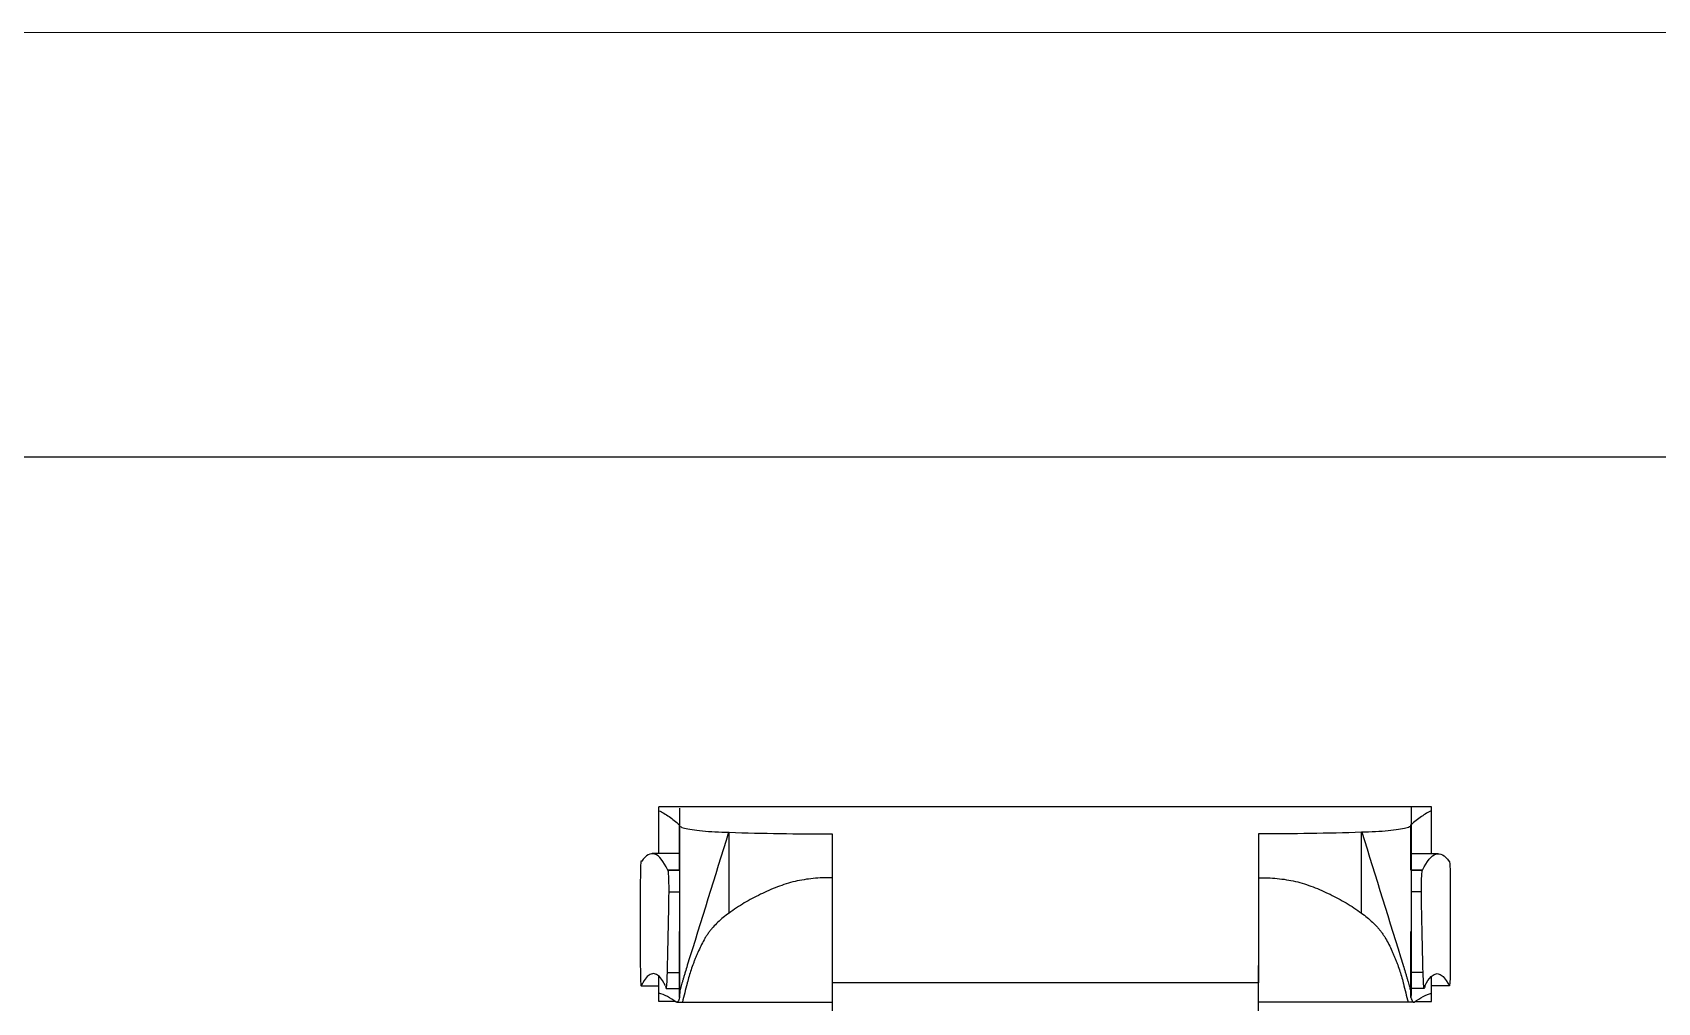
# Model space of a CAD drawing. Header units: metres. Extents: x -22 to 564, y 0 to 143.
# Drawn here: x 328.274 to 328.6572, y 47.8464 to 48.0751 of the extents above; entities that cross this region are included whole.
import ezdxf

# ---------------------------------------------------------------- set-up
doc = ezdxf.new("R2010")
doc.units = ezdxf.units.M
doc.layers.add('XREF 3N NEURO-ONCOLOGIA$0$MOBILIARIO', color=161, linetype='Continuous')
doc.layers.add('XREF 3N NEURO-ONCOLOGIA$0$MOBILIARIO GUIAS MECANICAS', color=161, linetype='Continuous')
doc.layers.add('XREF 3N NEURO-ONCOLOGIA$0$MUROS DE TABLAROCA', color=150, linetype='Continuous', lineweight=13)

# ---------------------------------------------------------------- blocks, each defined once
blk = doc.blocks.new('XREF 3N NEURO-ONCOLOGIA$0$XR-00$0$modulo escritorio oficina')
at = {"layer": 'XREF 3N NEURO-ONCOLOGIA$0$MOBILIARIO'}
blk.add_line((124.8812968112108, 260.985179251007), (124.8812968112254, 262.635179251007), dxfattribs=at)
blk = doc.blocks.new('XREF 3N NEURO-ONCOLOGIA$0$A$C3b31f8ca')
for p, q in [((0.3454082648486292, 0.09268332689134695), (0.3454082648486292, 0.08851151653334455)), ((0.3417601651763107, 0.08468647225822679), (0.3417601651763107, 0.08851151653334455)), ((0.3417601651763107, 0.08851151653334455), (0.3438719476316692, 0.08851151653334455)), ((0.3437179885177102, 0.08851151653334455), (0.3477181129842393, 0.08851151653334455)), ((0.3765754168948661, 0.08361560339153584), (0.3765754168944113, 0.09007239684046908)), ((0.3765754168944113, 0.08851151653357192), (0.3867000261898283, 0.08851151653334455)), ((0.3867000261898283, 0.08851151653334455), (0.3876026013285809, 0.08851151653334455)), ((0.3876375032350552, -0.09374110027806637), (0.3876375032350552, 0.08851151653334455)), ((0.3448132770026859, 0.08679024431194193), (0.3448132770031407, 0.08361560339153584)), ((0.3485260303964424, 0.08650054379904759), (0.3485260303964424, 0.08365348923575766)), ((0.36755331526183, 0.08609216836271116), (0.36755331526183, 0.08365348923598503)), ((0.372662324490193, 0.08365348923598503), (0.372662324490193, 0.08635955324598399)), ((0.372662324490193, 0.08635955324621136), (0.372662324490193, 0.08361165994438124)), ((0.3415434171793095, 0.0842721379710838), (0.3415434171793095, 0.04765773406893459)), ((0.3426533796164222, 0.08361560339153584), (0.3582035065946911, 0.08361560339153584)), ((0.387296249236897, 0.08365348923598503), (0.3431262024359967, 0.08365348923598503)), ((0.3726653597386758, 0.08361560339153584), (0.3833381713338895, 0.08361560339153584)), ((0.3625649795030768, 0.07195479780784808), (0.3816070224902433, 0.07195479780784808)), ((0.3501807816987821, 0.04765773406893459), (0.2707959484073399, 0.04765773406893459)), ((0.3812395892018685, 0.04765773406893459), (0.3461109765676156, 0.04765773406893459)), ((0.3461109765676156, -0.05288731781320166), (0.3461109765676156, 0.04765773406893459)), ((0.2707959484073399, -0.05288731781320166), (0.3501807816987821, -0.05288731781320166)), ((0.3415434171793095, -0.08950172171557824), (0.3415434171793095, -0.05288731781342904)), ((0.3812395892018685, -0.05288731781342904), (0.3461109765676156, -0.05288731781342904)), ((0.3625649795030768, -0.07718438155234253), (0.3816070224902433, -0.07718438155234253)), ((0.3417601651763107, -0.08991605600272123), (0.3417601651763107, -0.093741100277839)), ((0.3426533796164222, -0.08884518713603029), (0.3582035065946911, -0.08884518713603029)), ((0.3876375032346004, -0.08888307298047948), (0.3431262024359967, -0.08888307298047948)), ((0.3448132770026859, -0.09201982805643638), (0.3448132770031407, -0.08884518713603029)), ((0.3485260303964424, -0.09173012754354204), (0.3485260303964424, -0.08888307298025211)), ((0.36755331526183, -0.09132175210720561), (0.36755331526183, -0.08888307298047948)), ((0.372662324490193, -0.09158913699070581), (0.372662324490193, -0.08884124368887569)), ((0.372662324490193, -0.08888307298047948), (0.372662324490193, -0.09158913699047844)), ((0.3726653597386758, -0.08884518713603029), (0.3833381713338895, -0.08884518713603029)), ((0.3765754168948661, -0.08884518713603029), (0.3765754168944113, -0.09530198058496353)), ((0.3417601651763107, -0.093741100277839), (0.3438719476316692, -0.093741100277839)), ((0.3437179885177102, -0.093741100277839), (0.3477181129842393, -0.093741100277839)), ((0.3454082648486292, -0.0979129106358414), (0.3454082648486292, -0.093741100277839)), ((0.3765754168944113, -0.09374110027806637), (0.3876375032350552, -0.093741100277839)), ((0.3867000261898283, -0.093741100277839), (0.3876026013285809, -0.093741100277839))]:
    blk.add_line(p, q)
for centre, major_axis, ratio, start_param, end_param in [((0.3489437987545898, 0.09268332689134695), (0.003535533905932697, -1.962615573354698e-17), 0.05233595624294724, 1.570796326794939, 3.141592653590464), ((-0.1760492661824173, 0.0898048492979342), (0.5243500325822602, -2.910727395678881e-15), 0.05233595624294635, 6.178100242896983, 6.388270371462189), ((0.3601305873462479, 0.08735244242302542), (0.1059864949858246, -5.883432351629058e-16), 0.0523359562429464, 1.465050167944765, 1.676542485645034), ((0.370898806243531, 0.0926619764024963), (0.003965636298756656, -2.201370363084463e-17), 0.05233595624294485, 0.2447859825930843, 1.465050167944928), ((-0.2684579897609183, 0.09007239684046908), (0.6450334066555186, -3.580654698606792e-15), 0.05233595624294637, 6.172979686664704, 6.35848434265458), ((0.370898806243531, 0.0926619764024963), (0.003965636298756687, -2.20137036308448e-17), 0.05233595624294717, 6.039865615632004, 6.283185307179588), ((0.3507960610832015, 0.08679024431194193), (0.005982784080877933, -3.321112318975767e-17), 0.05233595624294699, 3.141592653589789, 4.32321191626683), ((0.3507960610832015, 0.08679024431194193), (0.005982784080877929, -3.321112318975766e-17), 0.05233595624294823, 2.691829288252392, 2.924883949397305), ((0.3955867872937233, 0.09108810554425872), (0.09949016573438567, -5.522813636104388e-16), 0.05233595624294637, 4.219674549645804, 4.426749282888097), ((0.36755331526183, 0.08635955324621136), (0.005109009227783845, -4.00178143338371e-17), 0.05233595624294948, 4.712388980384624, 6.283185307180097)]:
    blk.add_ellipse(centre, major_axis=major_axis, ratio=ratio, start_param=start_param, end_param=end_param)
at = {"extrusion": (0, 0, -1)}
for centre, major_axis, ratio, start_param, end_param in [((0.3507960610832015, -0.09201982805643638), (0.005982784080877933, 3.321112318975767e-17), 0.05233595624294699, 3.141592653589789, 4.32321191626683), ((0.3955867872937233, -0.09631768928875317), (0.09949016573438567, 5.522813636104388e-16), 0.05233595624294637, 4.219674549645804, 4.426749282888097), ((0.36755331526183, -0.09158913699070581), (0.005109009227783845, 4.00178143338371e-17), 0.05233595624294948, 4.712388980384624, 6.283185307180097), ((-0.2684579897609183, -0.09530198058496353), (0.6450334066555186, 3.580654698606792e-15), 0.05233595624294637, 6.172979686664704, 6.35848434265458), ((0.3507960610832015, -0.09201982805643638), (0.005982784080877929, 3.321112318975766e-17), 0.05233595624294823, 2.691829288252392, 2.924883949397305), ((-0.1760492661824173, -0.09503443304242865), (0.5243500325822602, 2.910727395678881e-15), 0.05233595624294635, 6.178100242896983, 6.388270371462189), ((0.3489437987545898, -0.0979129106358414), (0.003535533905932697, 1.962615573354698e-17), 0.05233595624294724, 1.570796326794939, 3.141592653590464), ((0.3601305873462479, -0.09258202616751987), (0.1059864949858246, 5.883432351629058e-16), 0.0523359562429464, 1.465050167944765, 1.676542485645034), ((0.370898806243531, -0.09789156014699074), (0.003965636298756656, 2.201370363084463e-17), 0.05233595624294485, 0.2447859825930843, 1.465050167944928), ((0.370898806243531, -0.09789156014699074), (0.003965636298756687, 2.20137036308448e-17), 0.05233595624294717, 6.039865615632004, 6.283185307179588)]:
    blk.add_ellipse(centre, major_axis=major_axis, ratio=ratio, start_param=start_param, end_param=end_param, dxfattribs=at)
for points in [[(0.341593516030116, 0.08441526407978017), (0.3420862340090025, 0.08511081389178798), (0.3429332389491719, 0.0864890724462839), (0.343502739061023, 0.08784164886105827), (0.3437179885177102, 0.08851151653334455)], [(0.3867000261898283, 0.08851151653334455), (0.3863430430064909, 0.08771325060502022), (0.3854253817962672, 0.0860989991531369), (0.384101397374252, 0.08444930851055688), (0.3833381713338895, 0.08361560339153584)], [(0.3426533796164222, 0.08361560339153584), (0.3422110740939388, 0.08374452688894962), (0.3415816980586897, 0.08400672716766167), (0.3414977394422749, 0.08427763401437005), (0.341593516030116, 0.08441526407978017)], [(0.3833381713338895, 0.08361560339153584), (0.3832138846350972, 0.08369744666902079), (0.3829661548184049, 0.08358691552894015), (0.3825883652998527, 0.0825765048998619), (0.3822381799764116, 0.08078736285415289), (0.3819396409026012, 0.07832620167732784), (0.3817163561579946, 0.07531649356792514), (0.3816328759776297, 0.07311711380225461), (0.3816070224902433, 0.07195479780784808)], [(0.3816070224902433, 0.07195479780784808), (0.3814783495154188, 0.0679764963517755), (0.3812855270334694, 0.05994868427251276), (0.3812313512225955, 0.05177845385924229), (0.3812395892018685, 0.04765773406893459)], [(0.3816070224902433, -0.07718438155234253), (0.3814783495154188, -0.07320608009626994), (0.3812855270334694, -0.06517826801700721), (0.3812313512225955, -0.05700803760373674), (0.3812395892018685, -0.05288731781342904)], [(0.3833381713338895, -0.08884518713603029), (0.3832138846350972, -0.08892703041351524), (0.3829661548184049, -0.0888164992734346), (0.3825883652998527, -0.08780608864435635), (0.3822381799764116, -0.08601694659864734), (0.3819396409026012, -0.08355578542182229), (0.3817163561579946, -0.08054607731241958), (0.3816328759776297, -0.07834669754674906), (0.3816070224902433, -0.07718438155234253)], [(0.3426533796164222, -0.08884518713603029), (0.3422110740939388, -0.08897411063344407), (0.3415816980586897, -0.08923631091215611), (0.3414977394422749, -0.0895072177588645), (0.341593516030116, -0.08964484782427462)], [(0.341593516030116, -0.08964484782427462), (0.3420862340090025, -0.09034039763628243), (0.3429332389491719, -0.09171865619077835), (0.343502739061023, -0.09307123260555272), (0.3437179885177102, -0.093741100277839)], [(0.3867000261898283, -0.093741100277839), (0.3863430430064909, -0.09294283434951467), (0.3854253817962672, -0.09132858289763135), (0.384101397374252, -0.08967889225505132), (0.3833381713338895, -0.08884518713603029)]]:
    blk.add_open_spline(points, degree=3)
for points, knots in [([(0.3625649795030768, 0.07195479780784808), (0.3618971935020454, 0.07290280560050633), (0.3608201906845352, 0.07421322987011081), (0.359434379756749, 0.07554740235582358), (0.3586050990743388, 0.07625345964834196), (0.3579665909210235, 0.07675679446811046), (0.3573031661535424, 0.07722592200912004), (0.3563809911902354, 0.07780150060762026), (0.3551757013883616, 0.0784440713875938), (0.3539333214512226, 0.07901487996832657), (0.3529367213486694, 0.07944693416857262), (0.3521949139303615, 0.07976536109185872), (0.3514553616173544, 0.08007493797390453), (0.3504612200431438, 0.08046524159067303), (0.3487075735820326, 0.08109614452541791), (0.3471789039813302, 0.08154542240640694), (0.3461491653251869, 0.08180451308794545), (0.3460933802425643, 0.08181854907184061), (0.3460375639756421, 0.08183246640692232), (0.3459817477087199, 0.08184638374200404), (0.344502304199068, 0.08221527102523396), (0.3430228606894161, 0.08258415830846388), (0.3415434171797642, 0.08295304559169381)], [0, 0, 0, 0, 0.1666666666666667, 0.25, 0.2916666666666666, 0.3333333333333333, 0.375, 0.4166666666666666, 0.5, 0.5833333333333333, 0.625, 0.6666666666666666, 0.7083333333333333, 0.75, 0.8333333333333333, 1, 1, 1, 1.00902900335845, 1.00902900335845, 1.00902900335845, 1.24834813298197, 1.24834813298197, 1.24834813298197, 1.24834813298197]), ([(0.3816094008680011, 0.07205961172121533), (0.3711579049909233, 0.07530419344948314), (0.3607064091138454, 0.07854877517775094), (0.3502549132367676, 0.08179335690601874), (0.3502429300988297, 0.08179707697354388), (0.3502309469608917, 0.08180079704106902), (0.3502189704568082, 0.08180451308794545), (0.349664061823205, 0.08197668908951528), (0.3488530620725214, 0.08222200623913523), (0.3478275320940156, 0.08252507618612981), (0.3470892920586266, 0.08273662061355935), (0.346385691769683, 0.08294739996836142), (0.3457195270866578, 0.08315440227192994), (0.3450928969841698, 0.08333694527095759), (0.3445080148321722, 0.08347434671213705), (0.343967759719817, 0.08356359461708962), (0.3433112484308367, 0.08363837772185434), (0.3428944531933666, 0.0836391018260656), (0.3426533796164222, 0.08361560339153584)], [-3.140963399385152, -3.140963399385152, -3.140963399385152, -3.140963399385152, -0.003597139882279957, -0.003597139882279957, -0.003597139882279957, 0, 0, 0, 0.1666666666666667, 0.25, 0.3333333333333333, 0.4166666666666666, 0.5, 0.5833333333333333, 0.6666666666666666, 0.75, 0.8333333333333333, 1, 1, 1, 1]), ([(0.3708706287661698, 0.04765773406893459), (0.3709129013732309, 0.04915964879069179), (0.3708392852004181, 0.05137726025964184), (0.3704634387149781, 0.05426460030707858), (0.3700506637251237, 0.05639327575522657), (0.3694763143421369, 0.05849348947685939), (0.3687470967734043, 0.06056356042836342), (0.3679061956354417, 0.06259194544463753), (0.3669966249563004, 0.06456710136035326), (0.3660248932228569, 0.06648734713257909), (0.3646059253760541, 0.06898561845127915), (0.3634153208859061, 0.07078637056793013), (0.3625649795030768, 0.07195479780784808)], [0, 0, 0, 0, 0.1666666666666667, 0.25, 0.3333333333333333, 0.4166666666666666, 0.5, 0.5833333333333333, 0.6666666666666666, 0.75, 0.8333333333333333, 1, 1, 1, 1]), ([(0.3708706287661698, -0.05288731781342904), (0.3709129013732309, -0.05438923253518624), (0.3708392852004181, -0.05660684400413629), (0.3704634387149781, -0.05949418405157303), (0.3700506637251237, -0.06162285949972102), (0.3694763143421369, -0.06372307322135384), (0.3687470967734043, -0.06579314417285786), (0.3679061956354417, -0.06782152918913198), (0.3669966249563004, -0.06979668510484771), (0.3660248932228569, -0.07171693087707354), (0.3646059253760541, -0.0742152021957736), (0.3634153208859061, -0.07601595431242458), (0.3625649795030768, -0.07718438155234253)], [0, 0, 0, 0, 0.1666666666666667, 0.25, 0.3333333333333333, 0.4166666666666666, 0.5, 0.5833333333333333, 0.6666666666666666, 0.75, 0.8333333333333333, 1, 1, 1, 1]), ([(0.3625649795030768, -0.07718438155234253), (0.3618971935020454, -0.07813238934500077), (0.3608201906845352, -0.07944281361460526), (0.359434379756749, -0.08077698610031803), (0.3586050990743388, -0.08148304339283641), (0.3579665909210235, -0.0819863782126049), (0.3573031661535424, -0.08245550575361449), (0.3563809911902354, -0.0830310843521147), (0.3551757013883616, -0.08367365513208824), (0.3539333214512226, -0.08424446371282102), (0.3529367213486694, -0.08467651791306707), (0.3521949139303615, -0.08499494483635317), (0.3514553616173544, -0.08530452171839897), (0.3504612200431438, -0.08569482533516748), (0.3487075735820326, -0.08632572826991236), (0.3471789039813302, -0.08677500615090139), (0.3461491653251869, -0.0870340968324399), (0.3460933802425643, -0.08704813281633506), (0.3460375639756421, -0.08706205015141677), (0.3459817477087199, -0.08707596748649848), (0.344502304199068, -0.08744485476972841), (0.3430228606894161, -0.08781374205295833), (0.3415434171797642, -0.08818262933618826)], [0, 0, 0, 0, 0.1666666666666667, 0.25, 0.2916666666666666, 0.3333333333333333, 0.375, 0.4166666666666666, 0.5, 0.5833333333333333, 0.625, 0.6666666666666666, 0.7083333333333333, 0.75, 0.8333333333333333, 1, 1, 1, 1.00902900335845, 1.00902900335845, 1.00902900335845, 1.24834813298197, 1.24834813298197, 1.24834813298197, 1.24834813298197]), ([(0.3816094008680011, -0.07728919546570978), (0.3711579049909233, -0.08053377719397758), (0.3607064091138454, -0.08377835892224539), (0.3502549132367676, -0.08702294065051319), (0.3502429300988297, -0.08702666071803833), (0.3502309469608917, -0.08703038078556347), (0.3502189704568082, -0.0870340968324399), (0.349664061823205, -0.08720627283400972), (0.3488530620725214, -0.08745158998362967), (0.3478275320940156, -0.08775465993062426), (0.3470892920586266, -0.0879662043580538), (0.346385691769683, -0.08817698371285587), (0.3457195270866578, -0.08838398601642439), (0.3450928969841698, -0.08856652901545203), (0.3445080148321722, -0.0887039304566315), (0.343967759719817, -0.08879317836158407), (0.3433112484308367, -0.08886796146634879), (0.3428944531933666, -0.08886868557056005), (0.3426533796164222, -0.08884518713603029)], [-3.140963399385152, -3.140963399385152, -3.140963399385152, -3.140963399385152, -0.003597139882279957, -0.003597139882279957, -0.003597139882279957, 0, 0, 0, 0.1666666666666667, 0.25, 0.3333333333333333, 0.4166666666666666, 0.5, 0.5833333333333333, 0.6666666666666666, 0.75, 0.8333333333333333, 1, 1, 1, 1])]:
    blk.add_open_spline(points, degree=3, knots=knots)
blk = doc.blocks.new('XREF 3N NEURO-ONCOLOGIA')
at = {"layer": 'XREF 3N NEURO-ONCOLOGIA$0$MUROS DE TABLAROCA'}
for p, q in [((15.80796161765524, 11.12006883282089), (15.80796161765524, 6.968960625782651)), ((15.70796161765524, 10.07006919354065), (15.70796161765524, 6.968960625782652))]:
    blk.add_line(p, q, dxfattribs=at)
at = {"layer": 'XREF 3N NEURO-ONCOLOGIA$0$MOBILIARIO', "extrusion": (0, 0, -1), "xscale": 1.000021560058902, "yscale": 1.000021560058902, "zscale": -1.000021560058902, "rotation": 180}
blk.add_blockref('XREF 3N NEURO-ONCOLOGIA$0$XR-00$0$modulo escritorio oficina', (109.1760276416704, 270.5608645203554), dxfattribs=at)
at = {"layer": 'XREF 3N NEURO-ONCOLOGIA$0$MOBILIARIO GUIAS MECANICAS'}
blk.add_blockref('XREF 3N NEURO-ONCOLOGIA$0$A$C3b31f8ca', (15.23780231647273, 8.718434403239769), dxfattribs=at)

msp = doc.modelspace()

# ---------------------------------------------------------------- block references
at = {"rotation": 90}
msp.add_blockref('XREF 3N NEURO-ONCOLOGIA', (337.2286213938801, 32.26709167037922), dxfattribs=at)

doc.saveas('drawing.dxf')
